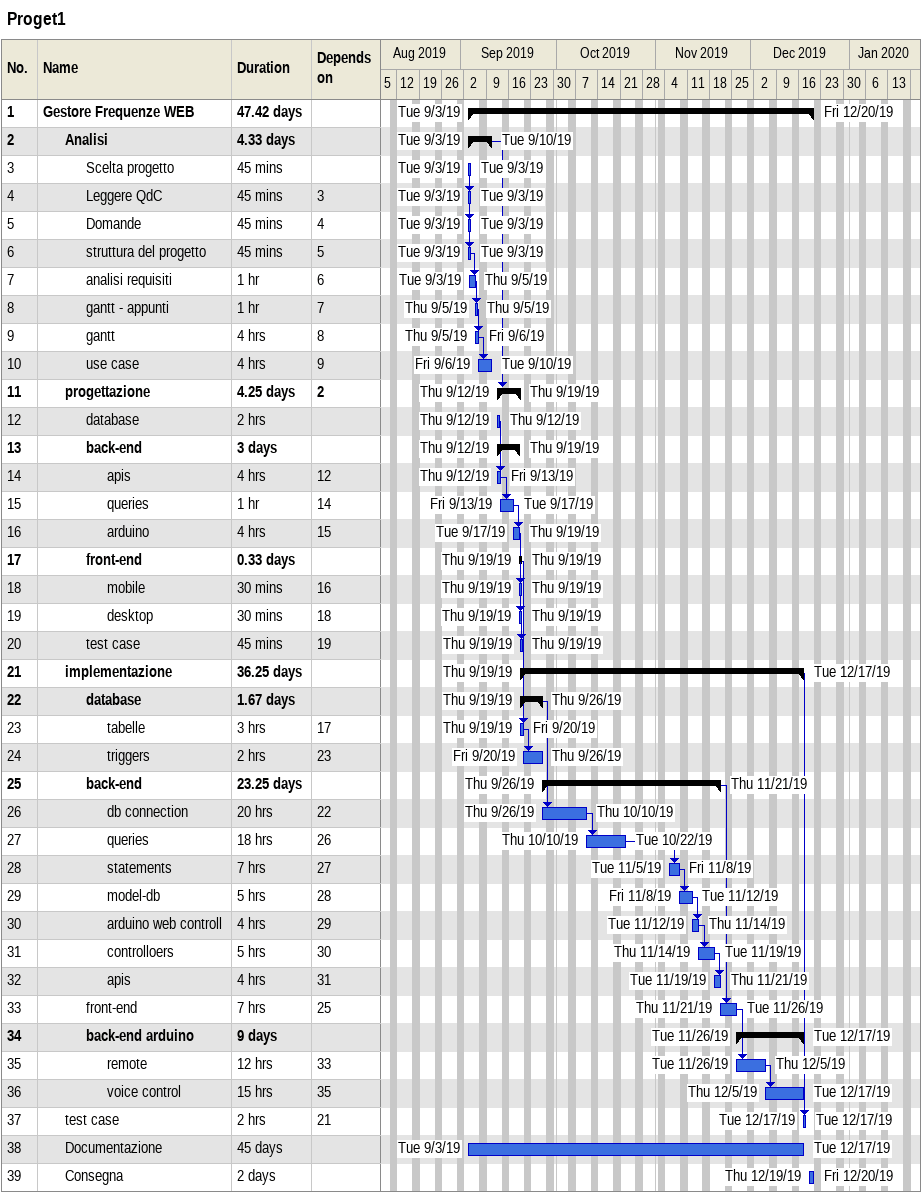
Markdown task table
Proget1

| ID | Level | Task | Duration | Start | Finish | Predecessors |
|---|---|---|---|---|---|---|
| 1 | 1 | **Gestore Frequenze WEB** | 47.42d | 2019-09-03 | 2019-12-20 |  |
| 2 | 2 | **Analisi** | 4.33d | 2019-09-03 | 2019-09-10 |  |
| 3 | 3 | Scelta progetto | 45min | 2019-09-03 | 2019-09-03 |  |
| 4 | 3 | Leggere QdC | 45min | 2019-09-03 | 2019-09-03 | 3 |
| 5 | 3 | Domande | 45min | 2019-09-03 | 2019-09-03 | 4 |
| 6 | 3 | struttura del progetto | 45min | 2019-09-03 | 2019-09-03 | 5 |
| 7 | 3 | analisi requisiti | 1h | 2019-09-03 | 2019-09-05 | 6 |
| 8 | 3 | gantt - appunti | 1h | 2019-09-05 | 2019-09-05 | 7 |
| 9 | 3 | gantt | 4h | 2019-09-05 | 2019-09-06 | 8 |
| 10 | 3 | use case | 4h | 2019-09-06 | 2019-09-10 | 9 |
| 11 | 2 | **progettazione** | 4.25d | 2019-09-12 | 2019-09-19 | 2 |
| 12 | 3 | database | 2h | 2019-09-12 | 2019-09-12 |  |
| 13 | 3 | **back-end** | 3d | 2019-09-12 | 2019-09-19 |  |
| 14 | 4 | apis | 4h | 2019-09-12 | 2019-09-13 | 12 |
| 15 | 4 | queries | 1h | 2019-09-13 | 2019-09-17 | 14 |
| 16 | 4 | arduino | 4h | 2019-09-17 | 2019-09-19 | 15 |
| 17 | 3 | **front-end** | 0.33d | 2019-09-19 | 2019-09-19 |  |
| 18 | 4 | mobile | 30min | 2019-09-19 | 2019-09-19 | 16 |
| 19 | 4 | desktop | 30min | 2019-09-19 | 2019-09-19 | 18 |
| 20 | 3 | test case | 45min | 2019-09-19 | 2019-09-19 | 19 |
| 21 | 2 | **implementazione** | 36.25d | 2019-09-19 | 2019-12-17 |  |
| 22 | 3 | **database** | 1.67d | 2019-09-19 | 2019-09-26 |  |
| 23 | 4 | tabelle | 3h | 2019-09-19 | 2019-09-20 | 17 |
| 24 | 4 | triggers | 2h | 2019-09-20 | 2019-09-26 | 23 |
| 25 | 3 | **back-end** | 23.25d | 2019-09-26 | 2019-11-21 |  |
| 26 | 4 | db connection | 20h | 2019-09-26 | 2019-10-10 | 22 |
| 27 | 4 | queries | 18h | 2019-10-10 | 2019-10-22 | 26 |
| 28 | 4 | statements | 7h | 2019-11-05 | 2019-11-08 | 27 |
| 29 | 4 | model-db | 5h | 2019-11-08 | 2019-11-12 | 28 |
| 30 | 4 | arduino web controll | 4h | 2019-11-12 | 2019-11-14 | 29 |
| 31 | 4 | controlloers | 5h | 2019-11-14 | 2019-11-19 | 30 |
| 32 | 4 | apis | 4h | 2019-11-19 | 2019-11-21 | 31 |
| 33 | 3 | front-end | 7h | 2019-11-21 | 2019-11-26 | 25 |
| 34 | 3 | **back-end arduino** | 9d | 2019-11-26 | 2019-12-17 |  |
| 35 | 4 | remote | 12h | 2019-11-26 | 2019-12-05 | 33 |
| 36 | 4 | voice control | 15h | 2019-12-05 | 2019-12-17 | 35 |
| 37 | 2 | test case | 2h | 2019-12-17 | 2019-12-17 | 21 |
| 38 | 2 | Documentazione | 45d | 2019-09-03 | 2019-12-17 |  |
| 39 | 2 | Consegna | 2d | 2019-12-19 | 2019-12-20 |  |
